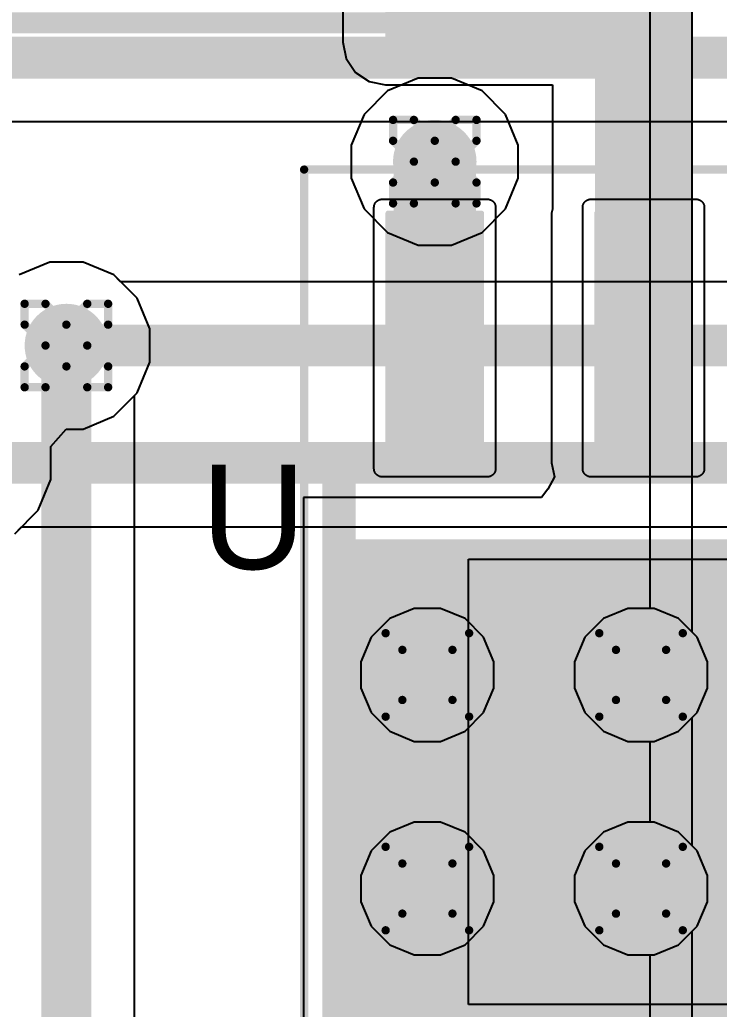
# Model space of a CAD drawing. Header units: inches. Extents: x -0.5 to 14, y -0.2 to 4.7.
# Drawn here: x 0.1242 to 0.2917, y 0.871 to 1.108 of the extents above; entities that cross this region are included whole.
import ezdxf

# ---------------------------------------------------------------- set-up
doc = ezdxf.new("R2010")
doc.units = ezdxf.units.IN
doc.header["$MEASUREMENT"] = 0
for name, color, linetype in [('Bottom Layer', 5, 'Continuous'), ('Bottom Solder', 6, 'Continuous'), ('Drill Drawing', 1, 'Continuous'), ('GND', 16, 'Continuous'), ('Mechanical 13', 56, 'Continuous'), ('Mechanical 15', 56, 'Continuous'), ('Multi-Layer', 9, 'Continuous'), ('Pad Holes', 156, 'Continuous'), ('POWER', 76, 'Continuous'), ('Top Layer', 1, 'Continuous'), ('Top Overlay', 2, 'Continuous'), ('Top Paste', 8, 'Continuous'), ('Top Solder', 216, 'Continuous'), ('Via Holes', 16, 'Continuous')]:
    doc.layers.add(name, color=color, linetype=linetype)
doc.styles.add('Arial', font='', dxfattribs={"height": 0.2})
doc.styles.get('Arial').set_extended_font_data('Arial')

# ---------------------------------------------------------------- blocks, each defined once
blk = doc.blocks.new('VLS5045EX_3R3N_24')
at = {"layer": 'Top Layer'}
for points in [[(-0.10236, 0.08268), (-0.03937, 0.08268), (-0.03937, -0.08268), (-0.10236, -0.08268)], [(0.03937, 0.08268), (0.10236, 0.08268), (0.10236, -0.08268), (0.03937, -0.08268)]]:
    blk.add_hatch(color=1, dxfattribs=at).paths.add_polyline_path(points)
at = {"layer": 'Top Paste'}
for points in [[(-0.10236, 0.08268), (-0.03937, 0.08268), (-0.03937, -0.08268), (-0.10236, -0.08268)], [(0.03937, 0.08268), (0.10236, 0.08268), (0.10236, -0.08268), (0.03937, -0.08268)]]:
    blk.add_hatch(color=8, dxfattribs=at).paths.add_polyline_path(points)
at = {"layer": 'Top Solder'}
for points in [[(-0.10636, 0.08668), (-0.03537, 0.08668), (-0.03537, -0.08668), (-0.10636, -0.08668)], [(0.03537, 0.08668), (0.10636, 0.08668), (0.10636, -0.08668), (0.03537, -0.08668)]]:
    blk.add_hatch(color=216, dxfattribs=at).paths.add_polyline_path(points)
at = {"layer": 'Top Overlay', "const_width": 0.005}
for points in [[(-0.1, 0.101), (0.1, 0.101)], [(-0.1, 0.091), (-0.1, 0.101)], [(0.1, 0.091), (0.1, 0.101)], [(-0.1, -0.101), (-0.1, -0.091)], [(0.1, -0.101), (0.1, -0.091)], [(-0.1, -0.101), (0.1, -0.101)]]:
    blk.add_lwpolyline(points, dxfattribs=at)
at = {"layer": 'Top Overlay', "const_width": 0.0025}
for points in [[(-0.10125, 0.101, 1), (-0.09875, 0.101, 1)], [(-0.10125, 0.101, 1), (-0.09875, 0.101, 1)], [(0.09875, 0.101, 1), (0.10125, 0.101, 1)], [(0.09875, 0.101, 1), (0.10125, 0.101, 1)], [(-0.10125, 0.091, 1), (-0.09875, 0.091, 1)], [(0.09875, 0.091, 1), (0.10125, 0.091, 1)], [(-0.10125, -0.091, 1), (-0.09875, -0.091, 1)], [(0.09875, -0.091, 1), (0.10125, -0.091, 1)], [(-0.10125, -0.101, 1), (-0.09875, -0.101, 1)], [(-0.10125, -0.101, 1), (-0.09875, -0.101, 1)], [(0.09875, -0.101, 1), (0.10125, -0.101, 1)], [(0.09875, -0.101, 1), (0.10125, -0.101, 1)]]:
    blk.add_lwpolyline(points, format="xyb", close=True, dxfattribs=at)
blk = doc.blocks.new('VREG_LM5017MR_NOPB_30')
at = {"layer": 'Bottom Layer'}
h = blk.add_hatch(color=5, dxfattribs=at)
edge = h.paths.add_edge_path()
edge.add_arc((-0.02559, -0.02559), 0.00591, 0, 360)
h = blk.add_hatch(color=5, dxfattribs=at)
edge = h.paths.add_edge_path()
edge.add_arc((0.02559, -0.02559), 0.00591, 0, 360)
h = blk.add_hatch(color=5, dxfattribs=at)
edge = h.paths.add_edge_path()
edge.add_arc((-0.02559, -0.07677), 0.00591, 0, 360)
h = blk.add_hatch(color=5, dxfattribs=at)
edge = h.paths.add_edge_path()
edge.add_arc((0.02559, -0.07677), 0.00591, 0, 360)
at = {"layer": 'Bottom Solder'}
h = blk.add_hatch(color=6, dxfattribs=at)
edge = h.paths.add_edge_path()
edge.add_arc((-0.02559, -0.02559), 0.00991, 0, 360)
h = blk.add_hatch(color=6, dxfattribs=at)
edge = h.paths.add_edge_path()
edge.add_arc((0.02559, -0.02559), 0.00991, 0, 360)
h = blk.add_hatch(color=6, dxfattribs=at)
edge = h.paths.add_edge_path()
edge.add_arc((-0.02559, -0.07677), 0.00991, 0, 360)
h = blk.add_hatch(color=6, dxfattribs=at)
edge = h.paths.add_edge_path()
edge.add_arc((0.02559, -0.07677), 0.00991, 0, 360)
at = {"layer": 'GND'}
h = blk.add_hatch(color=16, dxfattribs=at)
edge = h.paths.add_edge_path()
edge.add_arc((-0.02559, -0.02559), 0.00591, 0, 360)
h = blk.add_hatch(color=16, dxfattribs=at)
edge = h.paths.add_edge_path()
edge.add_arc((0.02559, -0.02559), 0.00591, 0, 360)
h = blk.add_hatch(color=16, dxfattribs=at)
edge = h.paths.add_edge_path()
edge.add_arc((-0.02559, -0.07677), 0.00591, 0, 360)
h = blk.add_hatch(color=16, dxfattribs=at)
edge = h.paths.add_edge_path()
edge.add_arc((0.02559, -0.07677), 0.00591, 0, 360)
at = {"layer": 'Multi-Layer'}
h = blk.add_hatch(color=9, dxfattribs=at)
edge = h.paths.add_edge_path()
edge.add_arc((-0.02559, -0.02559), 0.00591, 0, 360)
h = blk.add_hatch(color=9, dxfattribs=at)
edge = h.paths.add_edge_path()
edge.add_arc((0.02559, -0.02559), 0.00591, 0, 360)
h = blk.add_hatch(color=9, dxfattribs=at)
edge = h.paths.add_edge_path()
edge.add_arc((-0.02559, -0.07677), 0.00591, 0, 360)
h = blk.add_hatch(color=9, dxfattribs=at)
edge = h.paths.add_edge_path()
edge.add_arc((0.02559, -0.07677), 0.00591, 0, 360)
at = {"layer": 'Pad Holes'}
h = blk.add_hatch(color=7, dxfattribs=at)
edge = h.paths.add_edge_path()
edge.add_arc((-0.02559, -0.02559), 0.00394, 0, 360)
h = blk.add_hatch(color=7, dxfattribs=at)
edge = h.paths.add_edge_path()
edge.add_arc((0.02559, -0.02559), 0.00394, 0, 360)
h = blk.add_hatch(color=7, dxfattribs=at)
edge = h.paths.add_edge_path()
edge.add_arc((-0.02559, -0.07677), 0.00394, 0, 360)
h = blk.add_hatch(color=7, dxfattribs=at)
edge = h.paths.add_edge_path()
edge.add_arc((0.02559, -0.07677), 0.00394, 0, 360)
at = {"layer": 'POWER'}
h = blk.add_hatch(color=76, dxfattribs=at)
edge = h.paths.add_edge_path()
edge.add_arc((-0.02559, -0.02559), 0.00591, 0, 360)
h = blk.add_hatch(color=76, dxfattribs=at)
edge = h.paths.add_edge_path()
edge.add_arc((0.02559, -0.02559), 0.00591, 0, 360)
h = blk.add_hatch(color=76, dxfattribs=at)
edge = h.paths.add_edge_path()
edge.add_arc((-0.02559, -0.07677), 0.00591, 0, 360)
h = blk.add_hatch(color=76, dxfattribs=at)
edge = h.paths.add_edge_path()
edge.add_arc((0.02559, -0.07677), 0.00591, 0, 360)
at = {"layer": 'Top Layer'}
blk.add_hatch(color=1, dxfattribs=at).paths.add_polyline_path([(-0.05807, 0.09646), (0.05807, 0.09646), (0.05807, -0.09646), (-0.05807, -0.09646)])
h = blk.add_hatch(color=1, dxfattribs=at)
edge = h.paths.add_edge_path()
edge.add_arc((-0.13622, -0.01378), 0.000591, 90, 180)
edge.add_line((-0.13681, -0.01378), (-0.13681, -0.03622))
edge.add_arc((-0.13622, -0.03622), 0.000591, 180, 270)
edge.add_line((-0.13622, -0.03681), (-0.07638, -0.03681))
edge.add_arc((-0.07638, -0.03622), 0.000591, 270, 360)
edge.add_line((-0.07579, -0.03622), (-0.07579, -0.01378))
edge.add_arc((-0.07638, -0.01378), 0.000591, 0, 90)
edge.add_line((-0.07638, -0.01319), (-0.13622, -0.01319))
h = blk.add_hatch(color=1, dxfattribs=at)
edge = h.paths.add_edge_path()
edge.add_arc((-0.02559, -0.02559), 0.00591, 0, 360)
h = blk.add_hatch(color=1, dxfattribs=at)
edge = h.paths.add_edge_path()
edge.add_arc((0.02559, -0.02559), 0.00591, 0, 360)
h = blk.add_hatch(color=1, dxfattribs=at)
edge = h.paths.add_edge_path()
edge.add_arc((-0.13622, -0.06378), 0.000591, 90, 180)
edge.add_line((-0.13681, -0.06378), (-0.13681, -0.08622))
edge.add_arc((-0.13622, -0.08622), 0.000591, 180, 270)
edge.add_line((-0.13622, -0.08681), (-0.07638, -0.08681))
edge.add_arc((-0.07638, -0.08622), 0.000591, 270, 360)
edge.add_line((-0.07579, -0.08622), (-0.07579, -0.06378))
edge.add_arc((-0.07638, -0.06378), 0.000591, 0, 90)
edge.add_line((-0.07638, -0.06319), (-0.13622, -0.06319))
h = blk.add_hatch(color=1, dxfattribs=at)
edge = h.paths.add_edge_path()
edge.add_arc((-0.02559, -0.07677), 0.00591, 0, 360)
h = blk.add_hatch(color=1, dxfattribs=at)
edge = h.paths.add_edge_path()
edge.add_arc((0.02559, -0.07677), 0.00591, 0, 360)
at = {"layer": 'Top Paste'}
h = blk.add_hatch(color=8, dxfattribs=at)
edge = h.paths.add_edge_path()
edge.add_arc((-0.13622, -0.01378), 0.000591, 90, 180)
edge.add_line((-0.13681, -0.01378), (-0.13681, -0.03622))
edge.add_arc((-0.13622, -0.03622), 0.000591, 180, 270)
edge.add_line((-0.13622, -0.03681), (-0.07638, -0.03681))
edge.add_arc((-0.07638, -0.03622), 0.000591, 270, 360)
edge.add_line((-0.07579, -0.03622), (-0.07579, -0.01378))
edge.add_arc((-0.07638, -0.01378), 0.000591, 0, 90)
edge.add_line((-0.07638, -0.01319), (-0.13622, -0.01319))
h = blk.add_hatch(color=8, dxfattribs=at)
edge = h.paths.add_edge_path()
edge.add_arc((-0.13622, -0.06378), 0.000591, 90, 180)
edge.add_line((-0.13681, -0.06378), (-0.13681, -0.08622))
edge.add_arc((-0.13622, -0.08622), 0.000591, 180, 270)
edge.add_line((-0.13622, -0.08681), (-0.07638, -0.08681))
edge.add_arc((-0.07638, -0.08622), 0.000591, 270, 360)
edge.add_line((-0.07579, -0.08622), (-0.07579, -0.06378))
edge.add_arc((-0.07638, -0.06378), 0.000591, 0, 90)
edge.add_line((-0.07638, -0.06319), (-0.13622, -0.06319))
at = {"layer": 'Top Solder'}
h = blk.add_hatch(color=216, dxfattribs=at)
edge = h.paths.add_edge_path()
edge.add_arc((-0.02559, -0.02559), 0.00991, 0, 360)
h = blk.add_hatch(color=216, dxfattribs=at)
edge = h.paths.add_edge_path()
edge.add_arc((0.02559, -0.02559), 0.00991, 0, 360)
h = blk.add_hatch(color=216, dxfattribs=at)
edge = h.paths.add_edge_path()
edge.add_arc((-0.02559, -0.07677), 0.00991, 0, 360)
h = blk.add_hatch(color=216, dxfattribs=at)
edge = h.paths.add_edge_path()
edge.add_arc((0.02559, -0.07677), 0.00991, 0, 360)
at = {"layer": 'Mechanical 13', "const_width": 0.005}
for points in [[(-0.07677, -0.09646), (-0.07677, 0.09646)], [(0.07677, -0.09646), (-0.07677, -0.09646)]]:
    blk.add_lwpolyline(points, dxfattribs=at)
at = {"layer": 'Mechanical 13', "const_width": 0.0025}
blk.add_lwpolyline([(-0.07802, -0.09646, 1), (-0.07552, -0.09646, 1)], format="xyb", close=True, dxfattribs=at)
blk.add_lwpolyline([(-0.07802, -0.09646, 1), (-0.07552, -0.09646, 1)], format="xyb", close=True, dxfattribs=at)
at = {"layer": 'Mechanical 15', "const_width": 0.00197}
for points in [[(-0.14665, -0.1063), (-0.14665, 0.1063)], [(0.14665, -0.1063), (-0.14665, -0.1063)]]:
    blk.add_lwpolyline(points, dxfattribs=at)
at = {"layer": 'Mechanical 15', "const_width": 0.000984}
blk.add_lwpolyline([(-0.14715, -0.1063, 1), (-0.14616, -0.1063, 1)], format="xyb", close=True, dxfattribs=at)
blk.add_lwpolyline([(-0.14715, -0.1063, 1), (-0.14616, -0.1063, 1)], format="xyb", close=True, dxfattribs=at)
at = {"layer": 'Top Overlay', "const_width": 0.005}
blk.add_lwpolyline([(0.07677, -0.09941), (-0.07677, -0.09941)], dxfattribs=at)
at = {"layer": 'Top Overlay', "const_width": 0.0025}
blk.add_lwpolyline([(-0.07802, -0.09941, 1), (-0.07552, -0.09941, 1)], format="xyb", close=True, dxfattribs=at)
at = {"layer": 'Top Paste'}
for p, q in [((-0.05335, -0.06693), (-0.05335, 0.06693)), ((0.05335, 0.06693), (0.05335, -0.06693)), ((0.05335, -0.06693), (-0.05335, -0.06693))]:
    blk.add_line(p, q, dxfattribs=at)
at = {"layer": 'Top Solder'}
for p, q in [((-0.05335, -0.06693), (-0.05335, 0.06693)), ((0.05335, 0.06693), (0.05335, -0.06693)), ((-0.1395, -0.01189), (-0.13947, -0.01179)), ((-0.13947, -0.01179), (-0.13944, -0.0117)), ((-0.13944, -0.0117), (-0.1394, -0.0116)), ((-0.1394, -0.0116), (-0.13935, -0.01151)), ((-0.13935, -0.01151), (-0.1393, -0.01142)), ((-0.1393, -0.01142), (-0.13925, -0.01133)), ((-0.13925, -0.01133), (-0.13919, -0.01124)), ((-0.13919, -0.01124), (-0.13913, -0.01116)), ((-0.13913, -0.01116), (-0.13906, -0.01108)), ((-0.13906, -0.01108), (-0.13899, -0.01101)), ((-0.13899, -0.01101), (-0.13892, -0.01094)), ((-0.13892, -0.01094), (-0.13884, -0.01087)), ((-0.13884, -0.01087), (-0.13876, -0.01081)), ((-0.13876, -0.01081), (-0.13867, -0.01075)), ((-0.13867, -0.01075), (-0.13858, -0.0107)), ((-0.13858, -0.0107), (-0.13849, -0.01065)), ((-0.13849, -0.01065), (-0.1384, -0.0106)), ((-0.1384, -0.0106), (-0.1383, -0.01056)), ((-0.1383, -0.01056), (-0.13821, -0.01053)), ((-0.13821, -0.01053), (-0.13811, -0.0105)), ((-0.13811, -0.0105), (-0.13801, -0.01048)), ((-0.13801, -0.01048), (-0.13791, -0.01046)), ((-0.13791, -0.01046), (-0.1378, -0.01044)), ((-0.1378, -0.01044), (-0.1377, -0.01044)), ((-0.1377, -0.01044), (-0.1376, -0.01043)), ((-0.1376, -0.01043), (-0.075, -0.01043)), ((-0.075, -0.01043), (-0.0749, -0.01044)), ((-0.0749, -0.01044), (-0.07479, -0.01044)), ((-0.07479, -0.01044), (-0.07469, -0.01046)), ((-0.07469, -0.01046), (-0.07459, -0.01048)), ((-0.07459, -0.01048), (-0.07449, -0.0105)), ((-0.07449, -0.0105), (-0.07439, -0.01053)), ((-0.07439, -0.01053), (-0.07429, -0.01056)), ((-0.07429, -0.01056), (-0.0742, -0.0106)), ((-0.0742, -0.0106), (-0.07411, -0.01065)), ((-0.07411, -0.01065), (-0.07402, -0.0107)), ((-0.07402, -0.0107), (-0.07393, -0.01075)), ((-0.07393, -0.01075), (-0.07384, -0.01081)), ((-0.07384, -0.01081), (-0.07376, -0.01087)), ((-0.07376, -0.01087), (-0.07368, -0.01094)), ((-0.07368, -0.01094), (-0.07361, -0.01101)), ((-0.07361, -0.01101), (-0.07354, -0.01108)), ((-0.07354, -0.01108), (-0.07347, -0.01116)), ((-0.07347, -0.01116), (-0.07341, -0.01124)), ((-0.07341, -0.01124), (-0.07335, -0.01133)), ((-0.07335, -0.01133), (-0.0733, -0.01142)), ((-0.0733, -0.01142), (-0.07325, -0.01151)), ((-0.07325, -0.01151), (-0.0732, -0.0116)), ((-0.0732, -0.0116), (-0.07316, -0.0117)), ((-0.07316, -0.0117), (-0.07313, -0.01179)), ((-0.07313, -0.01179), (-0.0731, -0.01189)), ((-0.13957, -0.0124), (-0.13956, -0.0123)), ((-0.13957, -0.0376), (-0.13957, -0.0124)), ((-0.13956, -0.0122), (-0.13954, -0.01209)), ((-0.13956, -0.0123), (-0.13956, -0.0122)), ((-0.13954, -0.01209), (-0.13952, -0.01199)), ((-0.13952, -0.01199), (-0.1395, -0.01189)), ((-0.0731, -0.01189), (-0.07307, -0.01199)), ((-0.07307, -0.01199), (-0.07306, -0.01209)), ((-0.07306, -0.01209), (-0.07304, -0.0122)), ((-0.07304, -0.0122), (-0.07303, -0.0123)), ((-0.07303, -0.0123), (-0.07303, -0.0124)), ((-0.07303, -0.0124), (-0.07303, -0.0376)), ((-0.13956, -0.0377), (-0.13957, -0.0376)), ((-0.13956, -0.0378), (-0.13956, -0.0377)), ((-0.13954, -0.03791), (-0.13956, -0.0378)), ((-0.13952, -0.03801), (-0.13954, -0.03791)), ((-0.07306, -0.03791), (-0.07307, -0.03801)), ((-0.07304, -0.0378), (-0.07306, -0.03791)), ((-0.07303, -0.0377), (-0.07304, -0.0378)), ((-0.07303, -0.0376), (-0.07303, -0.0377)), ((-0.1395, -0.03811), (-0.13952, -0.03801)), ((-0.13947, -0.03821), (-0.1395, -0.03811)), ((-0.13944, -0.0383), (-0.13947, -0.03821)), ((-0.1394, -0.0384), (-0.13944, -0.0383)), ((-0.13935, -0.03849), (-0.1394, -0.0384)), ((-0.1393, -0.03858), (-0.13935, -0.03849)), ((-0.13925, -0.03867), (-0.1393, -0.03858)), ((-0.13919, -0.03876), (-0.13925, -0.03867)), ((-0.13913, -0.03884), (-0.13919, -0.03876)), ((-0.13906, -0.03892), (-0.13913, -0.03884)), ((-0.13899, -0.03899), (-0.13906, -0.03892)), ((-0.13892, -0.03906), (-0.13899, -0.03899)), ((-0.13884, -0.03913), (-0.13892, -0.03906)), ((-0.13876, -0.03919), (-0.13884, -0.03913)), ((-0.13867, -0.03925), (-0.13876, -0.03919)), ((-0.13858, -0.0393), (-0.13867, -0.03925)), ((-0.13849, -0.03935), (-0.13858, -0.0393)), ((-0.1384, -0.0394), (-0.13849, -0.03935)), ((-0.1383, -0.03944), (-0.1384, -0.0394)), ((-0.13821, -0.03947), (-0.1383, -0.03944)), ((-0.13811, -0.0395), (-0.13821, -0.03947)), ((-0.13801, -0.03952), (-0.13811, -0.0395)), ((-0.13791, -0.03954), (-0.13801, -0.03952)), ((-0.1378, -0.03956), (-0.13791, -0.03954)), ((-0.1377, -0.03956), (-0.1378, -0.03956)), ((-0.1376, -0.03957), (-0.1377, -0.03956)), ((-0.075, -0.03957), (-0.1376, -0.03957)), ((-0.0749, -0.03956), (-0.075, -0.03957)), ((-0.07479, -0.03956), (-0.0749, -0.03956)), ((-0.07469, -0.03954), (-0.07479, -0.03956)), ((-0.07459, -0.03952), (-0.07469, -0.03954)), ((-0.07449, -0.0395), (-0.07459, -0.03952)), ((-0.07439, -0.03947), (-0.07449, -0.0395)), ((-0.07429, -0.03944), (-0.07439, -0.03947)), ((-0.0742, -0.0394), (-0.07429, -0.03944)), ((-0.07411, -0.03935), (-0.0742, -0.0394)), ((-0.07402, -0.0393), (-0.07411, -0.03935)), ((-0.07393, -0.03925), (-0.07402, -0.0393)), ((-0.07384, -0.03919), (-0.07393, -0.03925)), ((-0.07376, -0.03913), (-0.07384, -0.03919)), ((-0.07368, -0.03906), (-0.07376, -0.03913)), ((-0.07361, -0.03899), (-0.07368, -0.03906)), ((-0.07354, -0.03892), (-0.07361, -0.03899)), ((-0.07347, -0.03884), (-0.07354, -0.03892)), ((-0.07341, -0.03876), (-0.07347, -0.03884)), ((-0.07335, -0.03867), (-0.07341, -0.03876)), ((-0.0733, -0.03858), (-0.07335, -0.03867)), ((-0.07325, -0.03849), (-0.0733, -0.03858)), ((-0.0732, -0.0384), (-0.07325, -0.03849)), ((-0.07316, -0.0383), (-0.0732, -0.0384)), ((-0.07313, -0.03821), (-0.07316, -0.0383)), ((-0.0731, -0.03811), (-0.07313, -0.03821)), ((-0.07307, -0.03801), (-0.0731, -0.03811)), ((-0.13944, -0.0617), (-0.1394, -0.0616)), ((-0.1394, -0.0616), (-0.13935, -0.06151)), ((-0.13935, -0.06151), (-0.1393, -0.06142)), ((-0.1393, -0.06142), (-0.13925, -0.06133)), ((-0.13925, -0.06133), (-0.13919, -0.06124)), ((-0.13919, -0.06124), (-0.13913, -0.06116)), ((-0.13913, -0.06116), (-0.13906, -0.06108)), ((-0.13906, -0.06108), (-0.13899, -0.06101)), ((-0.13899, -0.06101), (-0.13892, -0.06094)), ((-0.13892, -0.06094), (-0.13884, -0.06087)), ((-0.13884, -0.06087), (-0.13876, -0.06081)), ((-0.13876, -0.06081), (-0.13867, -0.06075)), ((-0.13867, -0.06075), (-0.13858, -0.0607)), ((-0.13858, -0.0607), (-0.13849, -0.06065)), ((-0.13849, -0.06065), (-0.1384, -0.0606)), ((-0.1384, -0.0606), (-0.1383, -0.06056)), ((-0.1383, -0.06056), (-0.13821, -0.06053)), ((-0.13821, -0.06053), (-0.13811, -0.0605)), ((-0.13811, -0.0605), (-0.13801, -0.06048)), ((-0.13801, -0.06048), (-0.13791, -0.06046)), ((-0.13791, -0.06046), (-0.1378, -0.06044)), ((-0.1378, -0.06044), (-0.1377, -0.06044)), ((-0.1377, -0.06044), (-0.1376, -0.06043)), ((-0.1376, -0.06043), (-0.075, -0.06043)), ((-0.075, -0.06043), (-0.0749, -0.06044)), ((-0.0749, -0.06044), (-0.07479, -0.06044)), ((-0.07479, -0.06044), (-0.07469, -0.06046)), ((-0.07469, -0.06046), (-0.07459, -0.06048)), ((-0.07459, -0.06048), (-0.07449, -0.0605)), ((-0.07449, -0.0605), (-0.07439, -0.06053)), ((-0.07439, -0.06053), (-0.07429, -0.06056)), ((-0.07429, -0.06056), (-0.0742, -0.0606)), ((-0.0742, -0.0606), (-0.07411, -0.06065)), ((-0.07411, -0.06065), (-0.07402, -0.0607)), ((-0.07402, -0.0607), (-0.07393, -0.06075)), ((-0.07393, -0.06075), (-0.07384, -0.06081)), ((-0.07384, -0.06081), (-0.07376, -0.06087)), ((-0.07376, -0.06087), (-0.07368, -0.06094)), ((-0.07368, -0.06094), (-0.07361, -0.06101)), ((-0.07361, -0.06101), (-0.07354, -0.06108)), ((-0.07354, -0.06108), (-0.07347, -0.06116)), ((-0.07347, -0.06116), (-0.07341, -0.06124)), ((-0.07341, -0.06124), (-0.07335, -0.06133)), ((-0.07335, -0.06133), (-0.0733, -0.06142)), ((-0.0733, -0.06142), (-0.07325, -0.06151)), ((-0.07325, -0.06151), (-0.0732, -0.0616)), ((-0.0732, -0.0616), (-0.07316, -0.0617)), ((-0.13957, -0.0624), (-0.13956, -0.0623)), ((-0.13957, -0.0876), (-0.13957, -0.0624)), ((-0.13956, -0.0622), (-0.13954, -0.06209)), ((-0.13956, -0.0623), (-0.13956, -0.0622)), ((-0.13954, -0.06209), (-0.13952, -0.06199)), ((-0.13952, -0.06199), (-0.1395, -0.06189)), ((-0.1395, -0.06189), (-0.13947, -0.06179)), ((-0.13947, -0.06179), (-0.13944, -0.0617)), ((-0.07316, -0.0617), (-0.07313, -0.06179)), ((-0.07313, -0.06179), (-0.0731, -0.06189)), ((-0.0731, -0.06189), (-0.07307, -0.06199)), ((-0.07307, -0.06199), (-0.07306, -0.06209)), ((-0.07306, -0.06209), (-0.07304, -0.0622)), ((-0.07304, -0.0622), (-0.07303, -0.0623)), ((-0.07303, -0.0623), (-0.07303, -0.0624)), ((-0.07303, -0.0624), (-0.07303, -0.0876)), ((0.05335, -0.06693), (-0.05335, -0.06693)), ((-0.13956, -0.0877), (-0.13957, -0.0876)), ((-0.07303, -0.0876), (-0.07303, -0.0877)), ((-0.13956, -0.0878), (-0.13956, -0.0877)), ((-0.13954, -0.08791), (-0.13956, -0.0878)), ((-0.13952, -0.08801), (-0.13954, -0.08791)), ((-0.1395, -0.08811), (-0.13952, -0.08801)), ((-0.13947, -0.08821), (-0.1395, -0.08811)), ((-0.13944, -0.0883), (-0.13947, -0.08821)), ((-0.1394, -0.0884), (-0.13944, -0.0883)), ((-0.13935, -0.08849), (-0.1394, -0.0884)), ((-0.1393, -0.08858), (-0.13935, -0.08849)), ((-0.13925, -0.08867), (-0.1393, -0.08858)), ((-0.13919, -0.08876), (-0.13925, -0.08867)), ((-0.13913, -0.08884), (-0.13919, -0.08876)), ((-0.13906, -0.08892), (-0.13913, -0.08884)), ((-0.13899, -0.08899), (-0.13906, -0.08892)), ((-0.13892, -0.08906), (-0.13899, -0.08899)), ((-0.13884, -0.08913), (-0.13892, -0.08906)), ((-0.13876, -0.08919), (-0.13884, -0.08913)), ((-0.13867, -0.08925), (-0.13876, -0.08919)), ((-0.13858, -0.0893), (-0.13867, -0.08925)), ((-0.13849, -0.08935), (-0.13858, -0.0893)), ((-0.1384, -0.0894), (-0.13849, -0.08935)), ((-0.1383, -0.08944), (-0.1384, -0.0894)), ((-0.13821, -0.08947), (-0.1383, -0.08944)), ((-0.13811, -0.0895), (-0.13821, -0.08947)), ((-0.13801, -0.08952), (-0.13811, -0.0895)), ((-0.13791, -0.08954), (-0.13801, -0.08952)), ((-0.1378, -0.08956), (-0.13791, -0.08954)), ((-0.1377, -0.08956), (-0.1378, -0.08956)), ((-0.1376, -0.08957), (-0.1377, -0.08956)), ((-0.075, -0.08957), (-0.1376, -0.08957)), ((-0.0749, -0.08956), (-0.075, -0.08957)), ((-0.07479, -0.08956), (-0.0749, -0.08956)), ((-0.07469, -0.08954), (-0.07479, -0.08956)), ((-0.07459, -0.08952), (-0.07469, -0.08954)), ((-0.07449, -0.0895), (-0.07459, -0.08952)), ((-0.07439, -0.08947), (-0.07449, -0.0895)), ((-0.07429, -0.08944), (-0.07439, -0.08947)), ((-0.0742, -0.0894), (-0.07429, -0.08944)), ((-0.07411, -0.08935), (-0.0742, -0.0894)), ((-0.07402, -0.0893), (-0.07411, -0.08935)), ((-0.07393, -0.08925), (-0.07402, -0.0893)), ((-0.07384, -0.08919), (-0.07393, -0.08925)), ((-0.07376, -0.08913), (-0.07384, -0.08919)), ((-0.07368, -0.08906), (-0.07376, -0.08913)), ((-0.07361, -0.08899), (-0.07368, -0.08906)), ((-0.07354, -0.08892), (-0.07361, -0.08899)), ((-0.07347, -0.08884), (-0.07354, -0.08892)), ((-0.07341, -0.08876), (-0.07347, -0.08884)), ((-0.07335, -0.08867), (-0.07341, -0.08876)), ((-0.0733, -0.08858), (-0.07335, -0.08867)), ((-0.07325, -0.08849), (-0.0733, -0.08858)), ((-0.0732, -0.0884), (-0.07325, -0.08849)), ((-0.07316, -0.0883), (-0.0732, -0.0884)), ((-0.07313, -0.08821), (-0.07316, -0.0883)), ((-0.0731, -0.08811), (-0.07313, -0.08821)), ((-0.07307, -0.08801), (-0.0731, -0.08811)), ((-0.07306, -0.08791), (-0.07307, -0.08801)), ((-0.07304, -0.0878), (-0.07306, -0.08791)), ((-0.07303, -0.0877), (-0.07304, -0.0878))]:
    blk.add_line(p, q, dxfattribs=at)

msp = doc.modelspace()

# ---------------------------------------------------------------- hatches: boundary and pattern name
at = {"layer": 'Bottom Layer'}
h = msp.add_hatch(color=5, dxfattribs=at)
edge = h.paths.add_edge_path()
edge.add_arc((0.2236, 1.07405), 0.01, 0, 360)
h = msp.add_hatch(color=5, dxfattribs=at)
edge = h.paths.add_edge_path()
edge.add_arc((0.13535, 1.03), 0.01, 0, 360)
at = {"layer": 'GND'}
h = msp.add_hatch(color=16, dxfattribs=at)
edge = h.paths.add_edge_path()
edge.add_arc((0.2236, 1.07405), 0.01, 0, 360)
h = msp.add_hatch(color=16, dxfattribs=at)
edge = h.paths.add_edge_path()
edge.add_arc((0.13535, 1.03), 0.01, 0, 360)
at = {"layer": 'POWER'}
h = msp.add_hatch(color=76, dxfattribs=at)
edge = h.paths.add_edge_path()
edge.add_arc((0.2236, 1.07405), 0.01, 0, 360)
h = msp.add_hatch(color=76, dxfattribs=at)
edge = h.paths.add_edge_path()
edge.add_arc((0.13535, 1.03), 0.01, 0, 360)
at = {"layer": 'Top Layer'}
for points in [[(0.21179, 1.10264), (0.28524, 1.10264), (0.28524, 1.29161), (0.21179, 1.29161)], [(0.26196, 1.0318), (0.28524, 1.0318), (0.28524, 1.29161), (0.26196, 1.29161)], [(0.21376, 1.0318), (0.23344, 1.0318), (0.23344, 1.07405), (0.21376, 1.07405)]]:
    msp.add_hatch(color=1, dxfattribs=at).paths.add_polyline_path(points)
h = msp.add_hatch(color=1, dxfattribs=at)
edge = h.paths.add_edge_path()
edge.add_arc((0.2236, 1.07405), 0.01, 0, 360)
h = msp.add_hatch(color=1, dxfattribs=at)
edge = h.paths.add_edge_path()
edge.add_arc((0.13535, 1.03), 0.01, 0, 360)
at = {"layer": 'Via Holes'}
h = msp.add_hatch(color=7, dxfattribs=at)
edge = h.paths.add_edge_path()
edge.add_arc((0.2236, 1.07405), 0.005, 0, 360)
h = msp.add_hatch(color=7, dxfattribs=at)
edge = h.paths.add_edge_path()
edge.add_arc((0.13535, 1.03), 0.005, 0, 360)

# ---------------------------------------------------------------- linework, layer by layer
at = {"layer": 'Bottom Layer'}
for p, q in [((-0.01474, 1.08367), (0.30144, 1.08367)), ((0.13137, 1.05), (0.12402, 1.04696)), ((0.13933, 1.05), (0.13137, 1.05)), ((0.14668, 1.04696), (0.13933, 1.05)), ((0.14834, 1.04529), (0.14668, 1.04696)), ((0.46401, 1.04529), (0.14834, 1.04529)), ((0.12297, 0.98492), (0.12463, 0.98658)), ((0.12463, 0.98658), (0.44938, 0.98658)), ((0.21867, 0.96699), (0.21282, 0.96457)), ((0.22499, 0.96699), (0.21867, 0.96699)), ((0.23084, 0.96457), (0.22499, 0.96699)), ((0.26985, 0.96699), (0.264, 0.96457)), ((0.27617, 0.96699), (0.26985, 0.96699)), ((0.28202, 0.96457), (0.27617, 0.96699)), ((0.21282, 0.96457), (0.20835, 0.9601)), ((0.23531, 0.9601), (0.23084, 0.96457)), ((0.264, 0.96457), (0.25953, 0.9601)), ((0.28649, 0.9601), (0.28202, 0.96457)), ((0.20835, 0.9601), (0.20592, 0.95425)), ((0.23773, 0.95425), (0.23531, 0.9601)), ((0.25953, 0.9601), (0.2571, 0.95425)), ((0.28892, 0.95425), (0.28649, 0.9601)), ((0.20592, 0.95425), (0.20592, 0.94792)), ((0.23773, 0.94792), (0.23773, 0.95425)), ((0.2571, 0.95425), (0.2571, 0.94792)), ((0.28892, 0.94792), (0.28892, 0.95425)), ((0.20592, 0.94792), (0.20835, 0.94208)), ((0.23531, 0.94208), (0.23773, 0.94792)), ((0.2571, 0.94792), (0.25953, 0.94208)), ((0.28649, 0.94208), (0.28892, 0.94792)), ((0.20835, 0.94208), (0.21282, 0.9376)), ((0.23084, 0.9376), (0.23531, 0.94208)), ((0.25953, 0.94208), (0.264, 0.9376)), ((0.28202, 0.9376), (0.28649, 0.94208)), ((0.21282, 0.9376), (0.21867, 0.93518)), ((0.22499, 0.93518), (0.23084, 0.9376)), ((0.264, 0.9376), (0.26985, 0.93518)), ((0.27617, 0.93518), (0.28202, 0.9376)), ((0.21867, 0.93518), (0.22499, 0.93518)), ((0.26985, 0.93518), (0.27617, 0.93518)), ((0.21867, 0.91581), (0.21282, 0.91339)), ((0.22499, 0.91581), (0.21867, 0.91581)), ((0.23084, 0.91339), (0.22499, 0.91581)), ((0.26985, 0.91581), (0.264, 0.91339)), ((0.27617, 0.91581), (0.26985, 0.91581)), ((0.28202, 0.91339), (0.27617, 0.91581)), ((0.21282, 0.91339), (0.20835, 0.90892)), ((0.23531, 0.90892), (0.23084, 0.91339)), ((0.264, 0.91339), (0.25953, 0.90892)), ((0.28649, 0.90892), (0.28202, 0.91339)), ((0.20835, 0.90892), (0.20592, 0.90307)), ((0.23773, 0.90307), (0.23531, 0.90892)), ((0.25953, 0.90892), (0.2571, 0.90307)), ((0.28892, 0.90307), (0.28649, 0.90892)), ((0.20592, 0.90307), (0.20592, 0.89674)), ((0.23773, 0.89674), (0.23773, 0.90307)), ((0.2571, 0.90307), (0.2571, 0.89674)), ((0.28892, 0.89674), (0.28892, 0.90307)), ((0.20592, 0.89674), (0.20835, 0.8909)), ((0.23531, 0.8909), (0.23773, 0.89674)), ((0.2571, 0.89674), (0.25953, 0.8909)), ((0.28649, 0.8909), (0.28892, 0.89674)), ((0.20835, 0.8909), (0.21282, 0.88642)), ((0.23084, 0.88642), (0.23531, 0.8909)), ((0.25953, 0.8909), (0.264, 0.88642)), ((0.28202, 0.88642), (0.28649, 0.8909)), ((0.21282, 0.88642), (0.21867, 0.884)), ((0.22499, 0.884), (0.23084, 0.88642)), ((0.264, 0.88642), (0.26985, 0.884)), ((0.27617, 0.884), (0.28202, 0.88642)), ((0.21867, 0.884), (0.22499, 0.884)), ((0.26985, 0.884), (0.27617, 0.884))]:
    msp.add_line(p, q, dxfattribs=at)
at = {"layer": 'Bottom Layer', "const_width": 0.01}
for points in [[(-0.02107, 1.09897), (0.41144, 1.09897)], [(0.13535, 1.03), (0.477, 1.03)], [(0.11164, 1.00187), (0.45572, 1.00187)]]:
    msp.add_lwpolyline(points, dxfattribs=at)
at = {"layer": 'Bottom Layer', "const_width": 0.005}
msp.add_lwpolyline([(0.13285, 1.03, 1), (0.13785, 1.03, 1)], format="xyb", close=True, dxfattribs=at)
at = {"layer": 'Drill Drawing', "const_width": 0.002}
for points in [[(0.2136, 1.07905), (0.2136, 1.08405)], [(0.2136, 1.08405), (0.2186, 1.08405)], [(0.2186, 1.08405), (0.2236, 1.07905)], [(0.2236, 1.07905), (0.2286, 1.08405)], [(0.2286, 1.08405), (0.2336, 1.08405)], [(0.2336, 1.07905), (0.2336, 1.08405)], [(0.2136, 1.07905), (0.2186, 1.07405)], [(0.2286, 1.07405), (0.2336, 1.07905)], [(0.2136, 1.06905), (0.2186, 1.07405)], [(0.2286, 1.07405), (0.2336, 1.06905)], [(0.2136, 1.06405), (0.2136, 1.06905)], [(0.2186, 1.06405), (0.2236, 1.06905)], [(0.2236, 1.06905), (0.2286, 1.06405)], [(0.2336, 1.06405), (0.2336, 1.06905)], [(0.2136, 1.06405), (0.2186, 1.06405)], [(0.2286, 1.06405), (0.2336, 1.06405)], [(0.12535, 1.035), (0.12535, 1.04)], [(0.12535, 1.04), (0.13035, 1.04)], [(0.13035, 1.04), (0.13535, 1.035)], [(0.13535, 1.035), (0.14035, 1.04)], [(0.14035, 1.04), (0.14535, 1.04)], [(0.14535, 1.035), (0.14535, 1.04)], [(0.12535, 1.035), (0.13035, 1.03)], [(0.14035, 1.03), (0.14535, 1.035)], [(0.12535, 1.025), (0.13035, 1.03)], [(0.14035, 1.03), (0.14535, 1.025)], [(0.12535, 1.02), (0.12535, 1.025)], [(0.13035, 1.02), (0.13535, 1.025)], [(0.13535, 1.025), (0.14035, 1.02)], [(0.14535, 1.02), (0.14535, 1.025)], [(0.12535, 1.02), (0.13035, 1.02)], [(0.14035, 1.02), (0.14535, 1.02)], [(0.21183, 0.96109), (0.23183, 0.96109)], [(0.21183, 0.94109), (0.21183, 0.96109)], [(0.23183, 0.94109), (0.23183, 0.96109)], [(0.26301, 0.96109), (0.28301, 0.96109)], [(0.26301, 0.94109), (0.26301, 0.96109)], [(0.28301, 0.94109), (0.28301, 0.96109)], [(0.21583, 0.95709), (0.22783, 0.95709)], [(0.21583, 0.94509), (0.21583, 0.95709)], [(0.22783, 0.94509), (0.22783, 0.95709)], [(0.26701, 0.95709), (0.27901, 0.95709)], [(0.26701, 0.94509), (0.26701, 0.95709)], [(0.27901, 0.94509), (0.27901, 0.95709)], [(0.21583, 0.94509), (0.22783, 0.94509)], [(0.26701, 0.94509), (0.27901, 0.94509)], [(0.21183, 0.94109), (0.23183, 0.94109)], [(0.26301, 0.94109), (0.28301, 0.94109)], [(0.21183, 0.90991), (0.23183, 0.90991)], [(0.21183, 0.88991), (0.21183, 0.90991)], [(0.23183, 0.88991), (0.23183, 0.90991)], [(0.26301, 0.90991), (0.28301, 0.90991)], [(0.26301, 0.88991), (0.26301, 0.90991)], [(0.28301, 0.88991), (0.28301, 0.90991)], [(0.21583, 0.90591), (0.22783, 0.90591)], [(0.21583, 0.89391), (0.21583, 0.90591)], [(0.22783, 0.89391), (0.22783, 0.90591)], [(0.26701, 0.90591), (0.27901, 0.90591)], [(0.26701, 0.89391), (0.26701, 0.90591)], [(0.27901, 0.89391), (0.27901, 0.90591)], [(0.21583, 0.89391), (0.22783, 0.89391)], [(0.26701, 0.89391), (0.27901, 0.89391)], [(0.21183, 0.88991), (0.23183, 0.88991)], [(0.26301, 0.88991), (0.28301, 0.88991)]]:
    msp.add_lwpolyline(points, dxfattribs=at)
at = {"layer": 'Drill Drawing', "const_width": 0.001}
for points in [[(0.2131, 1.08405, 1), (0.2141, 1.08405, 1)], [(0.2131, 1.08405, 1), (0.2141, 1.08405, 1)], [(0.2181, 1.08405, 1), (0.2191, 1.08405, 1)], [(0.2181, 1.08405, 1), (0.2191, 1.08405, 1)], [(0.2281, 1.08405, 1), (0.2291, 1.08405, 1)], [(0.2281, 1.08405, 1), (0.2291, 1.08405, 1)], [(0.2331, 1.08405, 1), (0.2341, 1.08405, 1)], [(0.2331, 1.08405, 1), (0.2341, 1.08405, 1)], [(0.2131, 1.07905, 1), (0.2141, 1.07905, 1)], [(0.2131, 1.07905, 1), (0.2141, 1.07905, 1)], [(0.2231, 1.07905, 1), (0.2241, 1.07905, 1)], [(0.2231, 1.07905, 1), (0.2241, 1.07905, 1)], [(0.2331, 1.07905, 1), (0.2341, 1.07905, 1)], [(0.2331, 1.07905, 1), (0.2341, 1.07905, 1)], [(0.2181, 1.07405, 1), (0.2191, 1.07405, 1)], [(0.2181, 1.07405, 1), (0.2191, 1.07405, 1)], [(0.2281, 1.07405, 1), (0.2291, 1.07405, 1)], [(0.2281, 1.07405, 1), (0.2291, 1.07405, 1)], [(0.2131, 1.06905, 1), (0.2141, 1.06905, 1)], [(0.2131, 1.06905, 1), (0.2141, 1.06905, 1)], [(0.2231, 1.06905, 1), (0.2241, 1.06905, 1)], [(0.2231, 1.06905, 1), (0.2241, 1.06905, 1)], [(0.2331, 1.06905, 1), (0.2341, 1.06905, 1)], [(0.2331, 1.06905, 1), (0.2341, 1.06905, 1)], [(0.2131, 1.06405, 1), (0.2141, 1.06405, 1)], [(0.2131, 1.06405, 1), (0.2141, 1.06405, 1)], [(0.2181, 1.06405, 1), (0.2191, 1.06405, 1)], [(0.2181, 1.06405, 1), (0.2191, 1.06405, 1)], [(0.2281, 1.06405, 1), (0.2291, 1.06405, 1)], [(0.2281, 1.06405, 1), (0.2291, 1.06405, 1)], [(0.2331, 1.06405, 1), (0.2341, 1.06405, 1)], [(0.2331, 1.06405, 1), (0.2341, 1.06405, 1)], [(0.12485, 1.04, 1), (0.12585, 1.04, 1)], [(0.12485, 1.04, 1), (0.12585, 1.04, 1)], [(0.12985, 1.04, 1), (0.13085, 1.04, 1)], [(0.12985, 1.04, 1), (0.13085, 1.04, 1)], [(0.13985, 1.04, 1), (0.14085, 1.04, 1)], [(0.13985, 1.04, 1), (0.14085, 1.04, 1)], [(0.14485, 1.04, 1), (0.14585, 1.04, 1)], [(0.14485, 1.04, 1), (0.14585, 1.04, 1)], [(0.12485, 1.035, 1), (0.12585, 1.035, 1)], [(0.12485, 1.035, 1), (0.12585, 1.035, 1)], [(0.13485, 1.035, 1), (0.13585, 1.035, 1)], [(0.13485, 1.035, 1), (0.13585, 1.035, 1)], [(0.14485, 1.035, 1), (0.14585, 1.035, 1)], [(0.14485, 1.035, 1), (0.14585, 1.035, 1)], [(0.12985, 1.03, 1), (0.13085, 1.03, 1)], [(0.12985, 1.03, 1), (0.13085, 1.03, 1)], [(0.13985, 1.03, 1), (0.14085, 1.03, 1)], [(0.13985, 1.03, 1), (0.14085, 1.03, 1)], [(0.12485, 1.025, 1), (0.12585, 1.025, 1)], [(0.12485, 1.025, 1), (0.12585, 1.025, 1)], [(0.13485, 1.025, 1), (0.13585, 1.025, 1)], [(0.13485, 1.025, 1), (0.13585, 1.025, 1)], [(0.14485, 1.025, 1), (0.14585, 1.025, 1)], [(0.14485, 1.025, 1), (0.14585, 1.025, 1)], [(0.12485, 1.02, 1), (0.12585, 1.02, 1)], [(0.12485, 1.02, 1), (0.12585, 1.02, 1)], [(0.12985, 1.02, 1), (0.13085, 1.02, 1)], [(0.12985, 1.02, 1), (0.13085, 1.02, 1)], [(0.13985, 1.02, 1), (0.14085, 1.02, 1)], [(0.13985, 1.02, 1), (0.14085, 1.02, 1)], [(0.14485, 1.02, 1), (0.14585, 1.02, 1)], [(0.14485, 1.02, 1), (0.14585, 1.02, 1)], [(0.21133, 0.96109, 1), (0.21233, 0.96109, 1)], [(0.21133, 0.96109, 1), (0.21233, 0.96109, 1)], [(0.23133, 0.96109, 1), (0.23233, 0.96109, 1)], [(0.23133, 0.96109, 1), (0.23233, 0.96109, 1)], [(0.26251, 0.96109, 1), (0.26351, 0.96109, 1)], [(0.26251, 0.96109, 1), (0.26351, 0.96109, 1)], [(0.28251, 0.96109, 1), (0.28351, 0.96109, 1)], [(0.28251, 0.96109, 1), (0.28351, 0.96109, 1)], [(0.21533, 0.95709, 1), (0.21633, 0.95709, 1)], [(0.21533, 0.95709, 1), (0.21633, 0.95709, 1)], [(0.22733, 0.95709, 1), (0.22833, 0.95709, 1)], [(0.22733, 0.95709, 1), (0.22833, 0.95709, 1)], [(0.26651, 0.95709, 1), (0.26751, 0.95709, 1)], [(0.26651, 0.95709, 1), (0.26751, 0.95709, 1)], [(0.27851, 0.95709, 1), (0.27951, 0.95709, 1)], [(0.27851, 0.95709, 1), (0.27951, 0.95709, 1)], [(0.21533, 0.94509, 1), (0.21633, 0.94509, 1)], [(0.21533, 0.94509, 1), (0.21633, 0.94509, 1)], [(0.22733, 0.94509, 1), (0.22833, 0.94509, 1)], [(0.22733, 0.94509, 1), (0.22833, 0.94509, 1)], [(0.26651, 0.94509, 1), (0.26751, 0.94509, 1)], [(0.26651, 0.94509, 1), (0.26751, 0.94509, 1)], [(0.27851, 0.94509, 1), (0.27951, 0.94509, 1)], [(0.27851, 0.94509, 1), (0.27951, 0.94509, 1)], [(0.21133, 0.94109, 1), (0.21233, 0.94109, 1)], [(0.21133, 0.94109, 1), (0.21233, 0.94109, 1)], [(0.23133, 0.94109, 1), (0.23233, 0.94109, 1)], [(0.23133, 0.94109, 1), (0.23233, 0.94109, 1)], [(0.26251, 0.94109, 1), (0.26351, 0.94109, 1)], [(0.26251, 0.94109, 1), (0.26351, 0.94109, 1)], [(0.28251, 0.94109, 1), (0.28351, 0.94109, 1)], [(0.28251, 0.94109, 1), (0.28351, 0.94109, 1)], [(0.21133, 0.90991, 1), (0.21233, 0.90991, 1)], [(0.21133, 0.90991, 1), (0.21233, 0.90991, 1)], [(0.23133, 0.90991, 1), (0.23233, 0.90991, 1)], [(0.23133, 0.90991, 1), (0.23233, 0.90991, 1)], [(0.26251, 0.90991, 1), (0.26351, 0.90991, 1)], [(0.26251, 0.90991, 1), (0.26351, 0.90991, 1)], [(0.28251, 0.90991, 1), (0.28351, 0.90991, 1)], [(0.28251, 0.90991, 1), (0.28351, 0.90991, 1)], [(0.21533, 0.90591, 1), (0.21633, 0.90591, 1)], [(0.21533, 0.90591, 1), (0.21633, 0.90591, 1)], [(0.22733, 0.90591, 1), (0.22833, 0.90591, 1)], [(0.22733, 0.90591, 1), (0.22833, 0.90591, 1)], [(0.26651, 0.90591, 1), (0.26751, 0.90591, 1)], [(0.26651, 0.90591, 1), (0.26751, 0.90591, 1)], [(0.27851, 0.90591, 1), (0.27951, 0.90591, 1)], [(0.27851, 0.90591, 1), (0.27951, 0.90591, 1)], [(0.21533, 0.89391, 1), (0.21633, 0.89391, 1)], [(0.21533, 0.89391, 1), (0.21633, 0.89391, 1)], [(0.22733, 0.89391, 1), (0.22833, 0.89391, 1)], [(0.22733, 0.89391, 1), (0.22833, 0.89391, 1)], [(0.26651, 0.89391, 1), (0.26751, 0.89391, 1)], [(0.26651, 0.89391, 1), (0.26751, 0.89391, 1)], [(0.27851, 0.89391, 1), (0.27951, 0.89391, 1)], [(0.27851, 0.89391, 1), (0.27951, 0.89391, 1)], [(0.21133, 0.88991, 1), (0.21233, 0.88991, 1)], [(0.21133, 0.88991, 1), (0.21233, 0.88991, 1)], [(0.23133, 0.88991, 1), (0.23233, 0.88991, 1)], [(0.23133, 0.88991, 1), (0.23233, 0.88991, 1)], [(0.26251, 0.88991, 1), (0.26351, 0.88991, 1)], [(0.26251, 0.88991, 1), (0.26351, 0.88991, 1)], [(0.28251, 0.88991, 1), (0.28351, 0.88991, 1)], [(0.28251, 0.88991, 1), (0.28351, 0.88991, 1)]]:
    msp.add_lwpolyline(points, format="xyb", close=True, dxfattribs=at)
at = {"layer": 'GND'}
for p, q in [((0.13137, 1.05), (0.12402, 1.04696)), ((0.13933, 1.05), (0.13137, 1.05)), ((0.14668, 1.04696), (0.13933, 1.05)), ((0.15231, 1.04133), (0.14668, 1.04696)), ((0.15535, 1.03398), (0.15231, 1.04133)), ((0.15535, 1.02602), (0.15535, 1.03398)), ((0.15231, 1.01867), (0.15535, 1.02602)), ((0.14668, 1.01304), (0.15231, 1.01867)), ((0.13933, 1.01), (0.14668, 1.01304)), ((0.13164, 1.00585), (0.13533, 1.01)), ((0.13533, 1.01), (0.13933, 1.01)), ((0.13164, 0.9979), (0.13164, 1.00585)), ((0.12859, 0.99055), (0.13164, 0.9979)), ((0.12297, 0.98492), (0.12859, 0.99055)), ((0.21867, 0.96699), (0.21282, 0.96457)), ((0.22499, 0.96699), (0.21867, 0.96699)), ((0.23084, 0.96457), (0.22499, 0.96699)), ((0.26985, 0.96699), (0.264, 0.96457)), ((0.27617, 0.96699), (0.26985, 0.96699)), ((0.28202, 0.96457), (0.27617, 0.96699)), ((0.21282, 0.96457), (0.20835, 0.9601)), ((0.23531, 0.9601), (0.23084, 0.96457)), ((0.264, 0.96457), (0.25953, 0.9601)), ((0.28649, 0.9601), (0.28202, 0.96457)), ((0.20835, 0.9601), (0.20592, 0.95425)), ((0.23773, 0.95425), (0.23531, 0.9601)), ((0.25953, 0.9601), (0.2571, 0.95425)), ((0.28892, 0.95425), (0.28649, 0.9601)), ((0.20592, 0.95425), (0.20592, 0.94792)), ((0.23773, 0.94792), (0.23773, 0.95425)), ((0.2571, 0.95425), (0.2571, 0.94792)), ((0.28892, 0.94792), (0.28892, 0.95425)), ((0.20592, 0.94792), (0.20835, 0.94208)), ((0.23531, 0.94208), (0.23773, 0.94792)), ((0.2571, 0.94792), (0.25953, 0.94208)), ((0.28649, 0.94208), (0.28892, 0.94792)), ((0.20835, 0.94208), (0.21282, 0.9376)), ((0.23084, 0.9376), (0.23531, 0.94208)), ((0.25953, 0.94208), (0.264, 0.9376)), ((0.28202, 0.9376), (0.28649, 0.94208)), ((0.21282, 0.9376), (0.21867, 0.93518)), ((0.22499, 0.93518), (0.23084, 0.9376)), ((0.264, 0.9376), (0.26985, 0.93518)), ((0.27617, 0.93518), (0.28202, 0.9376)), ((0.21867, 0.93518), (0.22499, 0.93518)), ((0.26985, 0.93518), (0.27617, 0.93518)), ((0.21867, 0.91581), (0.21282, 0.91339)), ((0.22499, 0.91581), (0.21867, 0.91581)), ((0.23084, 0.91339), (0.22499, 0.91581)), ((0.26985, 0.91581), (0.264, 0.91339)), ((0.27617, 0.91581), (0.26985, 0.91581)), ((0.28202, 0.91339), (0.27617, 0.91581)), ((0.21282, 0.91339), (0.20835, 0.90892)), ((0.23531, 0.90892), (0.23084, 0.91339)), ((0.264, 0.91339), (0.25953, 0.90892)), ((0.28649, 0.90892), (0.28202, 0.91339)), ((0.20835, 0.90892), (0.20592, 0.90307)), ((0.23773, 0.90307), (0.23531, 0.90892)), ((0.25953, 0.90892), (0.2571, 0.90307)), ((0.28892, 0.90307), (0.28649, 0.90892)), ((0.20592, 0.90307), (0.20592, 0.89674)), ((0.23773, 0.89674), (0.23773, 0.90307)), ((0.2571, 0.90307), (0.2571, 0.89674)), ((0.28892, 0.89674), (0.28892, 0.90307)), ((0.20592, 0.89674), (0.20835, 0.8909)), ((0.23531, 0.8909), (0.23773, 0.89674)), ((0.2571, 0.89674), (0.25953, 0.8909)), ((0.28649, 0.8909), (0.28892, 0.89674)), ((0.20835, 0.8909), (0.21282, 0.88642)), ((0.23084, 0.88642), (0.23531, 0.8909)), ((0.25953, 0.8909), (0.264, 0.88642)), ((0.28202, 0.88642), (0.28649, 0.8909)), ((0.21282, 0.88642), (0.21867, 0.884)), ((0.22499, 0.884), (0.23084, 0.88642)), ((0.264, 0.88642), (0.26985, 0.884)), ((0.27617, 0.884), (0.28202, 0.88642)), ((0.21867, 0.884), (0.22499, 0.884)), ((0.26985, 0.884), (0.27617, 0.884))]:
    msp.add_line(p, q, dxfattribs=at)
at = {"layer": 'POWER'}
for p, q in [((0.2751, 1.12831), (0.2751, 0.96699)), ((0.28529, 0.9613), (0.28529, 1.12831)), ((0.21962, 1.09405), (0.21227, 1.09101)), ((0.22758, 1.09405), (0.21962, 1.09405)), ((0.23493, 1.09101), (0.22758, 1.09405)), ((0.21227, 1.09101), (0.20665, 1.08538)), ((0.24056, 1.08538), (0.23493, 1.09101)), ((0.20665, 1.08538), (0.2036, 1.07803)), ((0.2436, 1.07803), (0.24056, 1.08538)), ((0.2036, 1.07803), (0.2036, 1.07007)), ((0.2436, 1.07007), (0.2436, 1.07803)), ((0.2036, 1.07007), (0.20665, 1.06272)), ((0.24056, 1.06272), (0.2436, 1.07007)), ((0.20665, 1.06272), (0.21227, 1.0571)), ((0.23493, 1.0571), (0.24056, 1.06272)), ((0.21227, 1.0571), (0.21962, 1.05405)), ((0.22758, 1.05405), (0.23493, 1.0571)), ((0.21962, 1.05405), (0.22758, 1.05405)), ((0.13137, 1.05), (0.12402, 1.04696)), ((0.13933, 1.05), (0.13137, 1.05)), ((0.14668, 1.04696), (0.13933, 1.05)), ((0.15231, 1.04133), (0.14668, 1.04696)), ((0.15535, 1.03398), (0.15231, 1.04133)), ((0.15535, 1.02602), (0.15535, 1.03398)), ((0.15231, 1.01867), (0.15535, 1.02602)), ((0.14668, 1.01304), (0.15231, 1.01867)), ((0.13933, 1.01), (0.14668, 1.01304)), ((0.13164, 1.00585), (0.13533, 1.01)), ((0.13533, 1.01), (0.13933, 1.01)), ((0.13164, 0.9979), (0.13164, 1.00585)), ((0.12859, 0.99055), (0.13164, 0.9979)), ((0.12297, 0.98492), (0.12859, 0.99055)), ((0.21867, 0.96699), (0.21282, 0.96457)), ((0.22499, 0.96699), (0.21867, 0.96699)), ((0.23084, 0.96457), (0.22499, 0.96699)), ((0.26985, 0.96699), (0.264, 0.96457)), ((0.2751, 0.96699), (0.26985, 0.96699)), ((0.21282, 0.96457), (0.20835, 0.9601)), ((0.23531, 0.9601), (0.23084, 0.96457)), ((0.264, 0.96457), (0.25953, 0.9601)), ((0.20835, 0.9601), (0.20592, 0.95425)), ((0.23773, 0.95425), (0.23531, 0.9601)), ((0.25953, 0.9601), (0.2571, 0.95425)), ((0.28649, 0.9601), (0.28529, 0.9613)), ((0.28892, 0.95425), (0.28649, 0.9601)), ((0.20592, 0.95425), (0.20592, 0.94792)), ((0.23773, 0.94792), (0.23773, 0.95425)), ((0.2571, 0.95425), (0.2571, 0.94792)), ((0.28892, 0.94792), (0.28892, 0.95425)), ((0.20592, 0.94792), (0.20835, 0.94208)), ((0.23531, 0.94208), (0.23773, 0.94792)), ((0.2571, 0.94792), (0.25953, 0.94208)), ((0.28649, 0.94208), (0.28892, 0.94792)), ((0.20835, 0.94208), (0.21282, 0.9376)), ((0.23084, 0.9376), (0.23531, 0.94208)), ((0.25953, 0.94208), (0.264, 0.9376)), ((0.28529, 0.94088), (0.28649, 0.94208)), ((0.28529, 0.91012), (0.28529, 0.94088)), ((0.21282, 0.9376), (0.21867, 0.93518)), ((0.22499, 0.93518), (0.23084, 0.9376)), ((0.264, 0.9376), (0.26985, 0.93518)), ((0.21867, 0.93518), (0.22499, 0.93518)), ((0.26985, 0.93518), (0.2751, 0.93518)), ((0.2751, 0.93518), (0.2751, 0.91581)), ((0.21867, 0.91581), (0.21282, 0.91339)), ((0.22499, 0.91581), (0.21867, 0.91581)), ((0.23084, 0.91339), (0.22499, 0.91581)), ((0.26985, 0.91581), (0.264, 0.91339)), ((0.2751, 0.91581), (0.26985, 0.91581)), ((0.21282, 0.91339), (0.20835, 0.90892)), ((0.23531, 0.90892), (0.23084, 0.91339)), ((0.264, 0.91339), (0.25953, 0.90892)), ((0.20835, 0.90892), (0.20592, 0.90307)), ((0.23773, 0.90307), (0.23531, 0.90892)), ((0.25953, 0.90892), (0.2571, 0.90307)), ((0.28649, 0.90892), (0.28529, 0.91012)), ((0.28892, 0.90307), (0.28649, 0.90892)), ((0.20592, 0.90307), (0.20592, 0.89674)), ((0.23773, 0.89674), (0.23773, 0.90307)), ((0.2571, 0.90307), (0.2571, 0.89674)), ((0.28892, 0.89674), (0.28892, 0.90307)), ((0.20592, 0.89674), (0.20835, 0.8909)), ((0.23531, 0.8909), (0.23773, 0.89674)), ((0.2571, 0.89674), (0.25953, 0.8909)), ((0.28649, 0.8909), (0.28892, 0.89674)), ((0.20835, 0.8909), (0.21282, 0.88642)), ((0.23084, 0.88642), (0.23531, 0.8909)), ((0.25953, 0.8909), (0.264, 0.88642)), ((0.28529, 0.8897), (0.28649, 0.8909)), ((0.28529, 0.72337), (0.28529, 0.8897)), ((0.21282, 0.88642), (0.21867, 0.884)), ((0.22499, 0.884), (0.23084, 0.88642)), ((0.264, 0.88642), (0.26985, 0.884)), ((0.21867, 0.884), (0.22499, 0.884)), ((0.26985, 0.884), (0.2751, 0.884)), ((0.2751, 0.884), (0.2751, 0.72664))]:
    msp.add_line(p, q, dxfattribs=at)
at = {"layer": 'Top Layer'}
for p, q in [((0.20159, 1.14191), (0.20159, 1.10264)), ((0.20159, 1.10264), (0.20237, 1.09874)), ((0.20237, 1.09874), (0.20458, 1.09543)), ((0.20458, 1.09543), (0.20789, 1.09322)), ((0.20789, 1.09322), (0.21179, 1.09244)), ((0.21179, 1.09244), (0.25177, 1.09244)), ((0.25177, 1.09244), (0.25177, 1.06264)), ((0.25177, 1.06264), (0.25158, 1.06172)), ((0.25158, 1.06172), (0.25158, 1.00187)), ((0.13137, 1.05), (0.12402, 1.04696)), ((0.13933, 1.05), (0.13137, 1.05)), ((0.14668, 1.04696), (0.13933, 1.05)), ((0.15231, 1.04133), (0.14668, 1.04696)), ((0.15535, 1.03398), (0.15231, 1.04133)), ((0.15535, 1.02602), (0.15535, 1.03398)), ((0.15231, 1.01867), (0.15535, 1.02602)), ((0.15166, 1.01803), (0.15231, 1.01867)), ((0.15166, 0.82255), (0.15166, 1.01803)), ((0.25158, 1.00187), (0.25224, 0.99857)), ((0.25224, 0.99857), (0.25072, 0.99557)), ((0.25072, 0.99557), (0.24918, 0.99357)), ((0.24918, 0.99357), (0.19214, 0.99357)), ((0.19214, 0.99357), (0.19214, 0.85743))]:
    msp.add_line(p, q, dxfattribs=at)
at = {"layer": 'Top Layer', "const_width": 0.012}
msp.add_lwpolyline([(0.13535, 0.41119), (0.13535, 1.03)], dxfattribs=at)
at = {"layer": 'Top Layer', "const_width": 0.006}
msp.add_lwpolyline([(0.13235, 1.03, 1), (0.13835, 1.03, 1)], format="xyb", close=True, dxfattribs=at)

# ---------------------------------------------------------------- block references
msp.add_blockref('VLS5045EX_3R3N_24', (0.17253, 1.20832))
at = {"rotation": 270}
msp.add_blockref('VREG_LM5017MR_NOPB_30', (0.2986, 0.9255), dxfattribs=at)

# ---------------------------------------------------------------- texts
at = {"layer": 'Top Overlay', "style": 'Arial'}
msp.add_text('U', height=0.025, dxfattribs=at).set_placement((0.16756, 0.97645))

doc.saveas('drawing.dxf')
